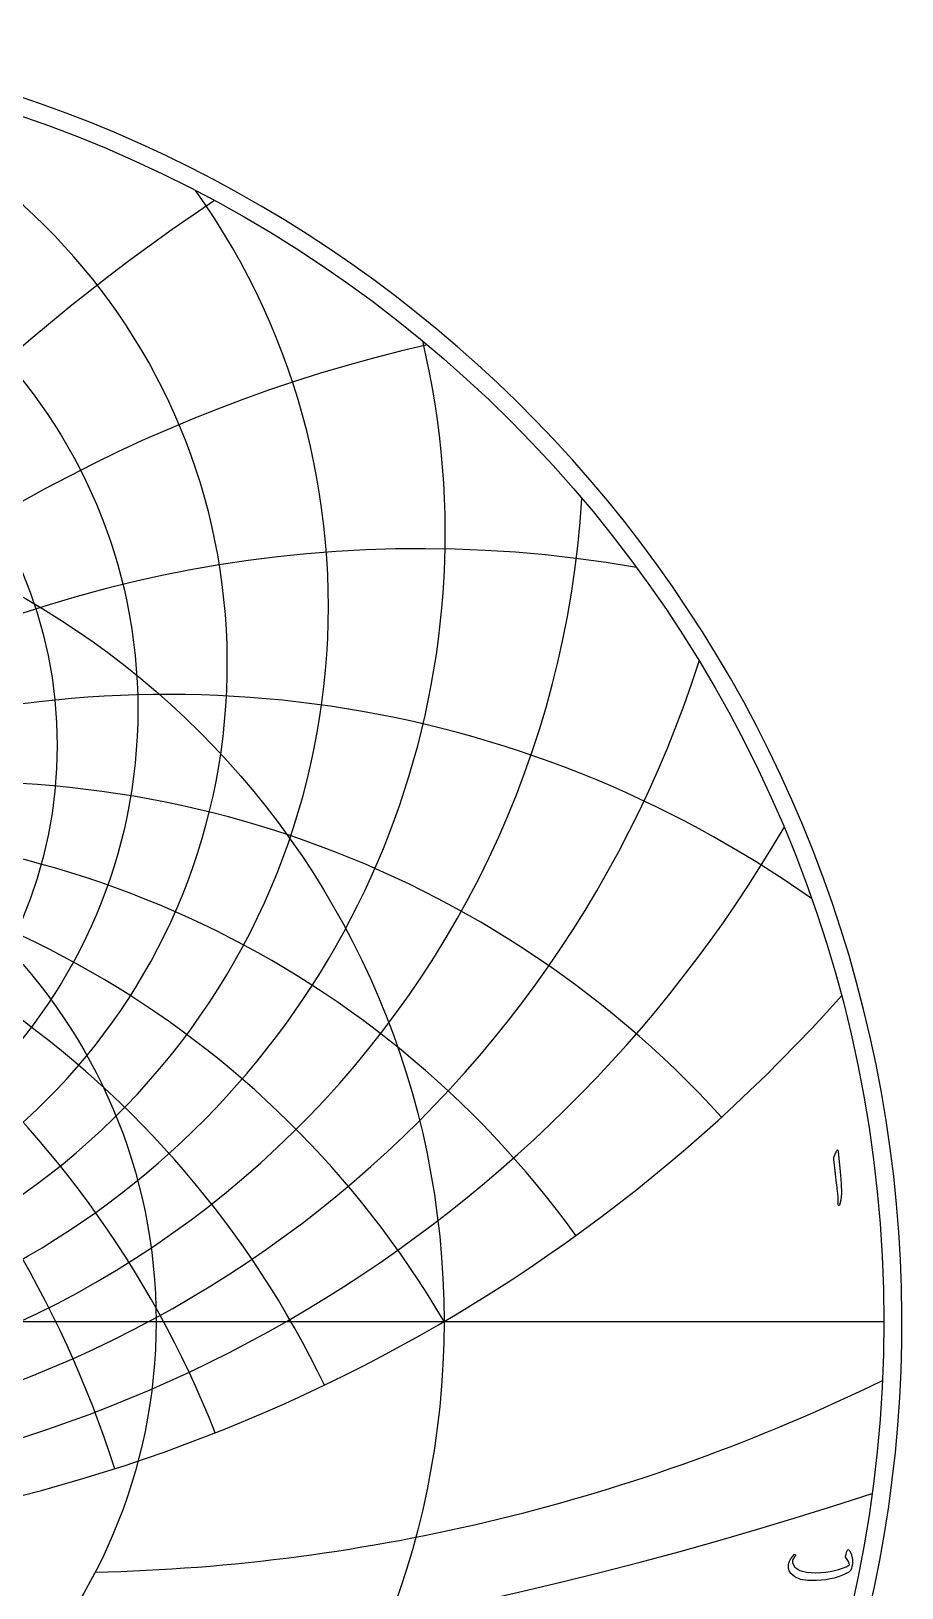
# Model space of a CAD drawing. Header units: millimetres. Extents: x -62 to 62, y -62 to 63.
# Drawn here: x 20.1 to 61.6, y -12.7 to 61.6 of the extents above; entities that cross this region are included whole.
import ezdxf

# ---------------------------------------------------------------- set-up
doc = ezdxf.new("R2010")
doc.units = ezdxf.units.MM
for name, color, linetype in [('CUT_OUTER', 1, 'Continuous'), ('ENGRAVE', 7, 'Continuous'), ('ENGRAVE_FINE', 8, 'Continuous'), ('TEXT', 5, 'Continuous')]:
    doc.layers.add(name, color=color, linetype=linetype)

msp = doc.modelspace()

# ---------------------------------------------------------------- linework, layer by layer
at = {"layer": 'CUT_OUTER'}
msp.add_arc((-0.0002, -0.0002), 61.6124, 137.460696, 87.802279, dxfattribs=at)
at = {"layer": 'ENGRAVE'}
msp.add_lwpolyline([(-60.75, 0), (60.75, 0)], dxfattribs=at)
for centre, radius in [((0, 0), 60.75), ((0, 29.209), 25.158), ((0, 27.4776), 21.3096), ((0, 0), 39.7663), ((0, 0), 26.0306)]:
    msp.add_circle(centre, radius, dxfattribs=at)
for centre, radius, start, end in [((0, 31.3822), 29.4257, 95.002966, 84.997034), ((0, 34.1219), 34.2492, 144.621049, 35.378951), ((0, 37.6103), 39.822, 166.67757, 13.32243), ((0, 42.1223), 46.4306, 183.510796, 356.489204), ((0, 48.0917), 54.5205, 197.704517, 342.295483), ((0, 56.2415), 64.8271, 210.264592, 329.735408), ((0, -23.2997), 46.0894, 30.366667, 149.633333), ((0, -23.2997), 46.0894, 30.366667, 149.633333), ((0, 67.8705), 78.6623, 221.703376, 318.296624), ((21.0074, 78.4008), 90.3845, 271.339858, 296.039235)]:
    msp.add_arc(centre, radius, start, end, dxfattribs=at)
at = {"layer": 'ENGRAVE_FINE'}
for centre, radius, start, end in [((79.8292, -23.2997), 92.1788, 123.598996, 171.681944), ((79.8292, -23.2997), 92.1788, 123.598996, 171.681944), ((54.9272, -23.2997), 71.7024, 102.859414, 168.717833), ((54.9272, -23.2997), 71.7024, 102.859414, 168.717833), ((38.6736, -23.2997), 60.1654, 80.16803, 165.575416), ((38.6736, -23.2997), 60.1654, 80.16803, 165.575416), ((-26.6097, -23.2997), 53.2195, 17.809669, 125.217987), ((-26.6097, -23.2997), 53.2195, 17.809669, 125.217987), ((26.6097, -23.2997), 53.2195, 54.782013, 162.190331), ((26.6097, -23.2997), 53.2195, 54.782013, 162.190331), ((-16.7752, -23.2997), 49.0473, 21.518531, 137.630012), ((-16.7752, -23.2997), 49.0473, 21.518531, 137.630012), ((16.7752, -23.2997), 49.0473, 42.369988, 158.481469), ((16.7752, -23.2997), 49.0473, 42.369988, 158.481469), ((-8.1268, -23.2997), 46.8004, 25.656854, 144.155505), ((-8.1268, -23.2997), 46.8004, 25.656854, 144.155505), ((8.1268, -23.2997), 46.8004, 35.844495, 154.343146), ((8.1268, -23.2997), 46.8004, 35.844495, 154.343146), ((0, 174.5958), 192.4536, 251.77375, 288.22625)]:
    msp.add_arc(centre, radius, start, end, dxfattribs=at)
at = {"layer": 'TEXT'}
for points in [[(58.4747, 8.0961), (58.5113, 8.167), (58.5408, 8.1919), (58.5631, 8.1708), (58.5782, 8.1037), (58.6663, 7.1648), (58.7188, 6.5886), (58.7305, 6.1282), (58.7015, 5.7838), (58.6318, 5.5553), (58.6191, 5.5366), (58.6079, 5.5266), (58.598, 5.5251), (58.5897, 5.5323), (58.5829, 5.5436), (58.5782, 5.5582), (58.5753, 5.5761), (58.5743, 5.5975), (58.5743, 5.7634), (58.5667, 5.9395), (58.5513, 6.1256), (58.5283, 6.3217), (58.5233, 6.373), (58.5082, 6.5114), (58.4831, 6.7371), (58.4479, 7.0499), (58.3635, 7.7435), (58.3616, 7.7804), (58.3635, 7.8144), (58.3693, 7.8455), (58.3789, 7.8738)], [(59.0944, -10.9107), (59.1202, -10.943), (59.1438, -10.9787), (59.1652, -11.0177), (59.1845, -11.0601), (59.2016, -11.1056), (59.2166, -11.154), (59.2294, -11.2053), (59.24, -11.2594), (59.2539, -11.3681), (59.2573, -11.4759), (59.2501, -11.5827), (59.2324, -11.6886), (59.2055, -11.783), (59.1711, -11.8591), (59.1289, -11.9171), (59.0791, -11.9569), (58.921, -12.0405), (58.7533, -12.1149), (58.5761, -12.1803), (58.3893, -12.2366), (58.1929, -12.2833), (57.9869, -12.32), (57.7713, -12.3466), (57.5462, -12.3631), (57.1242, -12.3588), (56.7778, -12.2999), (56.5072, -12.1863), (56.3122, -12.0182), (56.2322, -11.8867), (56.1953, -11.7451), (56.2015, -11.5935), (56.2509, -11.4318), (56.2675, -11.397), (56.2868, -11.3614), (56.3087, -11.3251), (56.3333, -11.2881), (56.3605, -11.2504), (56.3903, -11.212), (56.4227, -11.1728), (56.4578, -11.1329), (56.4696, -11.1217), (56.4818, -11.1147), (56.4945, -11.1121), (56.5076, -11.1138), (56.5165, -11.1171), (56.5239, -11.1233), (56.5299, -11.1325), (56.5345, -11.1444), (56.5366, -11.1557), (56.5354, -11.1665), (56.5309, -11.1768), (56.523, -11.1866), (56.4902, -11.2256), (56.4607, -11.2661), (56.4346, -11.308), (56.4118, -11.3514), (56.3963, -11.3928), (56.3879, -11.4328), (56.3867, -11.4714), (56.3927, -11.5085), (56.5124, -11.7253), (56.7376, -11.8773), (57.0681, -11.9648), (57.504, -11.9875), (57.7437, -11.9783), (57.972, -11.9583), (58.1892, -11.9275), (58.395, -11.886), (58.5899, -11.8336), (58.7739, -11.7705), (58.9472, -11.6966), (59.1097, -11.612), (59.0939, -11.5329), (59.058, -11.4453), (59.002, -11.349), (58.9258, -11.2441), (58.9234, -11.234), (58.9239, -11.2153), (58.9272, -11.188), (58.9335, -11.1521), (58.9351, -11.1485), (58.9363, -11.1454), (58.937, -11.1427), (58.9373, -11.1406), (58.9497, -11.0917), (58.9679, -11.0371), (58.9919, -10.9768), (59.0216, -10.9107), (59.0348, -10.8905), (59.0513, -10.8838), (59.0712, -10.8905), (59.0944, -10.9107)]]:
    msp.add_lwpolyline(points, close=True, dxfattribs=at)

doc.saveas('drawing.dxf')
